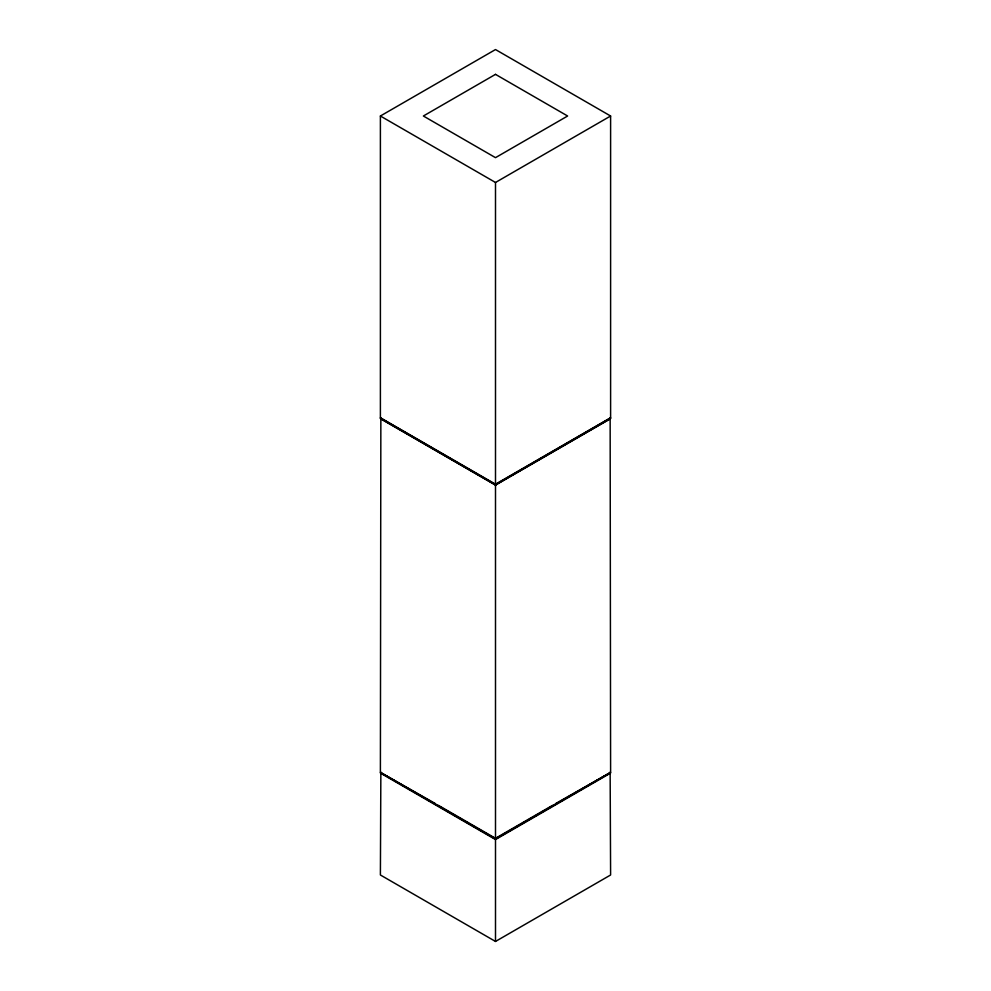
<?xml version="1.0" encoding="UTF-8"?>
<svg xmlns="http://www.w3.org/2000/svg" width="991" height="991" viewBox="0 0 991 991"><rect width="100%" height="100%" fill="white"/><g stroke="black" fill="none" stroke-linecap="round" stroke-linejoin="round"><path stroke-width="1.49" d="M380.395 116.009L495.5 49.55L610.605 116.009L610.605 417.942L495.5 484.574L380.395 417.942L380.395 116.009L495.5 182.468L610.605 116.009M380.395 417.942C381.869 417.261 380.036 419.602 381.002 417.756M610.146 418.375L610.605 772.385L495.5 838.844L380.395 772.385L380.854 418.375M609.998 417.756C610.964 419.602 609.131 417.261 610.605 417.942M495.5 484.215L610.456 417.855M495.5 484.921L610.456 418.561M610.605 418.648L495.5 485.107L380.395 418.648M380.395 772.385L435.594 803.713M495.042 839.278L610.146 772.819L610.605 874.991L495.5 941.45L380.395 874.991L380.854 772.819L495.5 839.018L495.5 182.468M495.042 838.572L552.743 805.262M555.406 803.713L610.605 772.385M380.395 773.091L495.5 839.55L610.605 773.091M380.544 417.855L495.649 484.302M380.544 418.561L495.649 485.02M438.257 805.262L495.5 838.312M609.998 772.2L609.998 772.918M495.5 839.55L495.5 941.45M381.002 772.2L381.002 772.918M495.5 74.362L423.368 116.009L495.5 157.656L567.632 116.009L495.5 74.362"/></g></svg>
